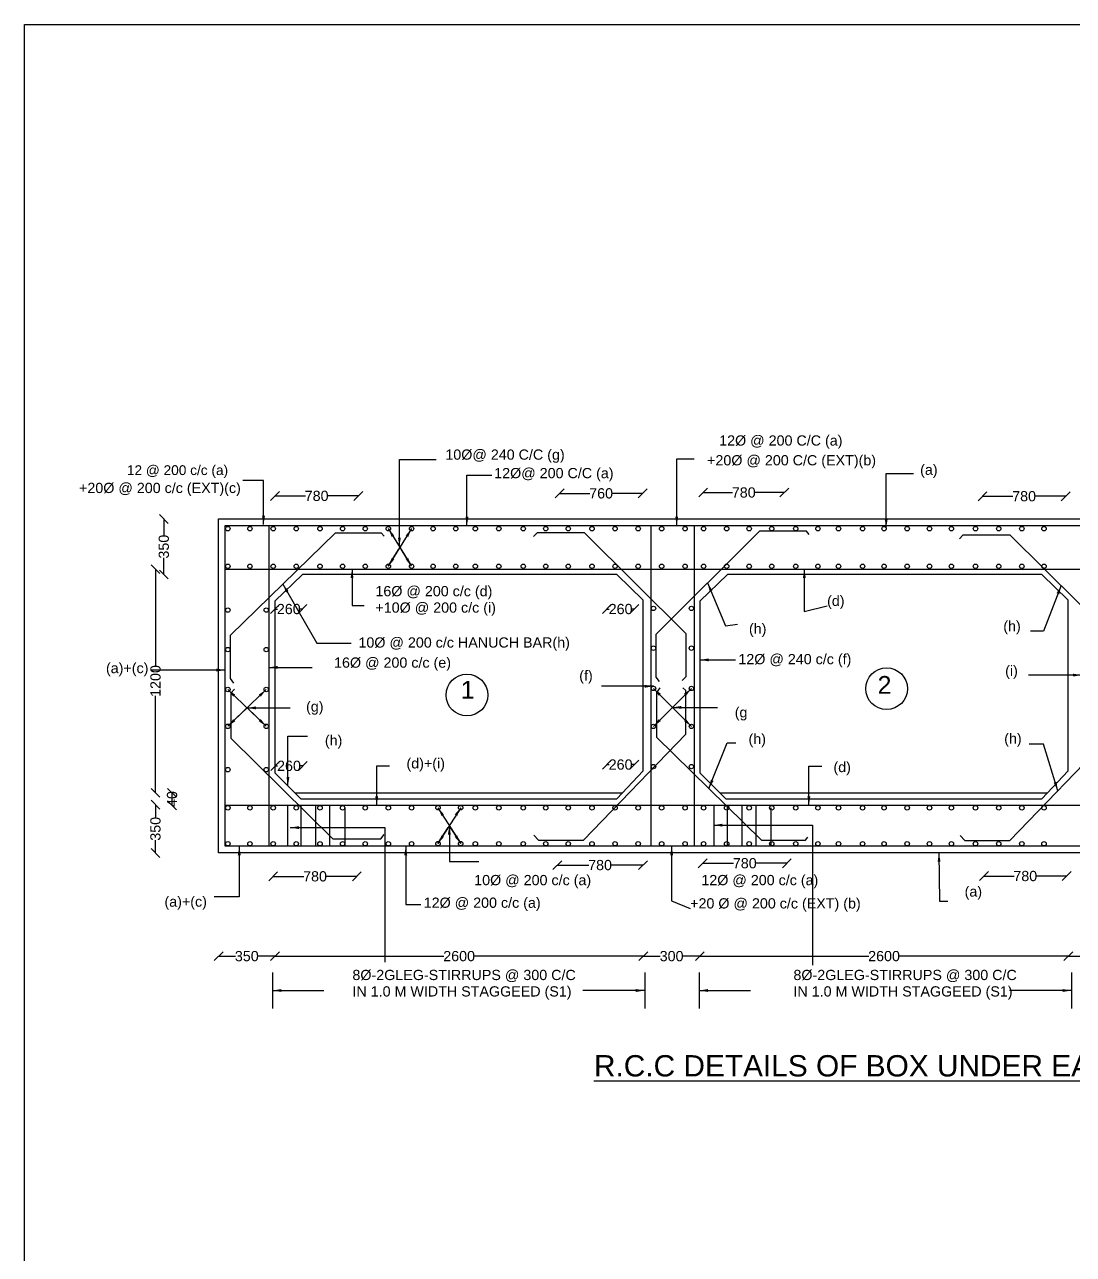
# Model space of a CAD drawing. Header units: millimetres. Extents: x 5124 to 2299956, y 2311 to 45634638.
# Drawn here: x 2079388 to 2138340, y 45565470 to 45634638 of the extents above; entities that cross this region are included whole.
import ezdxf

# ---------------------------------------------------------------- set-up
doc = ezdxf.new("R2010")
doc.units = ezdxf.units.MM
doc.header["$MEASUREMENT"] = 0
doc.layers.add('DRAWING', color=2, linetype='Continuous')
doc.layers.add('TEXT', color=7, linetype='Continuous')
doc.styles.get("Standard").update_dxf_attribs({"font": 'arial.ttf', "height": 575})
doc.dimstyles.get("Standard").update_dxf_attribs({"dimtxt": 575, "dimasz": 500, "dimexe": 0.18, "dimexo": 0.0625, "dimgap": 0.09, "dimtad": 0, "dimtoh": 1, "dimdec": 0, "dimzin": 0, "dimdsep": 46, "dimtxsty": 'Standard', "dimblk": 'OBLIQUE', "dimcen": 0.09, "dimse1": 1, "dimse2": 1, "dimadec": 0, "dimazin": 0, "dimtfac": 1, "dimtdec": 0, "dimtofl": 0, "dimtmove": 0, "dimatfit": 3, "dimfxl": 1, "dimtolj": 1, "dimtzin": 0, "dimarcsym": 0})

# ---------------------------------------------------------------- blocks, each defined once
blk = doc.blocks.new('_Oblique')
at = {"color": 0, "linetype": 'ByBlock', "lineweight": -2}
blk.add_line((-0.5, -0.5), (0.5, 0.5), dxfattribs=at)
blk = doc.blocks.new('*D54')
at = {"layer": 'Defpoints', "color": 0, "transparency": 16777216}
for p in [(2098145, 45608130), (2098145, 45606050), (2093460, 45602219)]:
    blk.add_point(p, dxfattribs=at)
at = {"layer": 'TEXT', "color": 0, "lineweight": -2, "transparency": 16777216}
for p, q in [((2093460, 45608130), (2095170, 45608130)), ((2098145, 45608130), (2096434, 45608130))]:
    blk.add_line(p, q, dxfattribs=at)
at = {"layer": 'TEXT', "color": 0, "lineweight": -2, "transparency": 16777216, "xscale": 500, "yscale": 500, "zscale": 500, "rotation": 180}
blk.add_blockref('_Oblique', (2093460, 45608130), dxfattribs=at)
at = {"layer": 'TEXT', "color": 0, "lineweight": -2, "transparency": 16777216, "xscale": 500, "yscale": 500, "zscale": 500}
blk.add_blockref('_Oblique', (2098145, 45608130), dxfattribs=at)
at = {"layer": 'TEXT', "color": 0, "transparency": 16777216, "insert": (2095802, 45608130), "char_height": 575, "attachment_point": 5}
blk.add_mtext('\\A1;780', dxfattribs=at)
blk = doc.blocks.new('*D55')
at = {"layer": 'Defpoints', "color": 0, "transparency": 16777216}
for p in [(2109460, 45608215), (2114128, 45608271), (2114128, 45608215)]:
    blk.add_point(p, dxfattribs=at)
at = {"layer": 'TEXT', "color": 0, "lineweight": -2, "transparency": 16777216}
for p, q in [((2109460, 45608271), (2111162, 45608271)), ((2114128, 45608271), (2112426, 45608271))]:
    blk.add_line(p, q, dxfattribs=at)
at = {"layer": 'TEXT', "color": 0, "lineweight": -2, "transparency": 16777216, "xscale": 500, "yscale": 500, "zscale": 500, "rotation": 180}
blk.add_blockref('_Oblique', (2109460, 45608271), dxfattribs=at)
at = {"layer": 'TEXT', "color": 0, "lineweight": -2, "transparency": 16777216, "xscale": 500, "yscale": 500, "zscale": 500}
blk.add_blockref('_Oblique', (2114128, 45608271), dxfattribs=at)
at = {"layer": 'TEXT', "color": 0, "transparency": 16777216, "insert": (2111794, 45608271), "char_height": 575, "attachment_point": 5}
blk.add_mtext('\\A1;760', dxfattribs=at)
blk = doc.blocks.new('*D56')
at = {"layer": 'Defpoints', "color": 0, "transparency": 16777216}
for p in [(2117529, 45608320), (2122092, 45608320), (2122092, 45608320)]:
    blk.add_point(p, dxfattribs=at)
at = {"layer": 'TEXT', "color": 0, "lineweight": -2, "transparency": 16777216}
for p, q in [((2117529, 45608320), (2119179, 45608320)), ((2122092, 45608320), (2120442, 45608320))]:
    blk.add_line(p, q, dxfattribs=at)
at = {"layer": 'TEXT', "color": 0, "lineweight": -2, "transparency": 16777216, "xscale": 500, "yscale": 500, "zscale": 500, "rotation": 180}
blk.add_blockref('_Oblique', (2117529, 45608320), dxfattribs=at)
at = {"layer": 'TEXT', "color": 0, "lineweight": -2, "transparency": 16777216, "xscale": 500, "yscale": 500, "zscale": 500}
blk.add_blockref('_Oblique', (2122092, 45608320), dxfattribs=at)
at = {"layer": 'TEXT', "color": 0, "transparency": 16777216, "insert": (2119811, 45608320), "char_height": 575, "attachment_point": 5}
blk.add_mtext('\\A1;780', dxfattribs=at)
blk = doc.blocks.new('*D57')
at = {"layer": 'Defpoints', "color": 0, "transparency": 16777216}
for p in [(2133228, 45608320), (2137912, 45608320), (2137912, 45608109)]:
    blk.add_point(p, dxfattribs=at)
at = {"layer": 'TEXT', "color": 0, "lineweight": -2, "transparency": 16777216}
for p, q in [((2133228, 45608109), (2134938, 45608109)), ((2137912, 45608109), (2136202, 45608109))]:
    blk.add_line(p, q, dxfattribs=at)
at = {"layer": 'TEXT', "color": 0, "lineweight": -2, "transparency": 16777216, "xscale": 500, "yscale": 500, "zscale": 500, "rotation": 180}
blk.add_blockref('_Oblique', (2133228, 45608109), dxfattribs=at)
at = {"layer": 'TEXT', "color": 0, "lineweight": -2, "transparency": 16777216, "xscale": 500, "yscale": 500, "zscale": 500}
blk.add_blockref('_Oblique', (2137912, 45608109), dxfattribs=at)
at = {"layer": 'TEXT', "color": 0, "transparency": 16777216, "insert": (2135570, 45608109), "char_height": 575, "attachment_point": 5}
blk.add_mtext('\\A1;780', dxfattribs=at)
blk = doc.blocks.new('*D64')
at = {"layer": 'Defpoints', "color": 0, "transparency": 16777216}
for p in [(2090295, 45606836), (2087213, 45603713), (2095010, 45603713)]:
    blk.add_point(p, dxfattribs=at)
at = {"layer": 'TEXT', "color": 0, "lineweight": -2, "transparency": 16777216}
for p, q in [((2087213, 45606836), (2087213, 45605909)), ((2087213, 45603713), (2087213, 45604640))]:
    blk.add_line(p, q, dxfattribs=at)
at = {"layer": 'TEXT', "color": 0, "lineweight": -2, "transparency": 16777216, "xscale": 500, "yscale": 500, "zscale": 500}
for p, rotation in [((2087213, 45606836), 90), ((2087213, 45603713), 270)]:
    blk.add_blockref('_Oblique', p, dxfattribs=dict(at, rotation=rotation))
at = {"layer": 'TEXT', "color": 0, "transparency": 16777216, "insert": (2087213, 45605275), "char_height": 575, "attachment_point": 5, "rotation": 90}
blk.add_mtext('\\A1;350', dxfattribs=at)
blk = doc.blocks.new('*D65')
at = {"layer": 'Defpoints', "color": 0, "transparency": 16777216}
for p in [(2090667, 45604010), (2086747, 45591429), (2094586, 45591429)]:
    blk.add_point(p, dxfattribs=at)
at = {"layer": 'TEXT', "color": 0, "lineweight": -2, "transparency": 16777216}
for p, q in [((2086747, 45604010), (2086747, 45598550)), ((2086747, 45591429), (2086747, 45596889))]:
    blk.add_line(p, q, dxfattribs=at)
at = {"layer": 'TEXT', "color": 0, "lineweight": -2, "transparency": 16777216, "xscale": 500, "yscale": 500, "zscale": 500}
for p, rotation in [((2086747, 45604010), 90), ((2086747, 45591429), 270)]:
    blk.add_blockref('_Oblique', p, dxfattribs=dict(at, rotation=rotation))
at = {"layer": 'TEXT', "color": 0, "transparency": 16777216, "insert": (2086747, 45597720), "char_height": 575, "attachment_point": 5, "rotation": 90}
blk.add_mtext('\\A1;1200', dxfattribs=at)
blk = doc.blocks.new('*D66')
at = {"layer": 'Defpoints', "color": 0, "transparency": 16777216}
for p in [(2090689, 45590764), (2086744, 45588051), (2090644, 45588051)]:
    blk.add_point(p, dxfattribs=at)
at = {"layer": 'TEXT', "color": 0, "lineweight": -2, "transparency": 16777216}
for p, q in [((2086744, 45590764), (2086744, 45590042)), ((2086744, 45588051), (2086744, 45588773))]:
    blk.add_line(p, q, dxfattribs=at)
at = {"layer": 'TEXT', "color": 0, "lineweight": -2, "transparency": 16777216, "xscale": 500, "yscale": 500, "zscale": 500}
for p, rotation in [((2086744, 45590764), 90), ((2086744, 45588051), 270)]:
    blk.add_blockref('_Oblique', p, dxfattribs=dict(at, rotation=rotation))
at = {"layer": 'TEXT', "color": 0, "transparency": 16777216, "insert": (2086744, 45589407), "char_height": 575, "attachment_point": 5, "rotation": 90}
blk.add_mtext('\\A1;350', dxfattribs=at)
blk = doc.blocks.new('*D67')
at = {"layer": 'Defpoints', "color": 0, "transparency": 16777216}
for p in [(2093360, 45590709), (2098064, 45588051), (2098064, 45586731)]:
    blk.add_point(p, dxfattribs=at)
at = {"layer": 'TEXT', "color": 0, "lineweight": -2, "transparency": 16777216}
for p, q in [((2093360, 45586731), (2095080, 45586731)), ((2098064, 45586731), (2096344, 45586731))]:
    blk.add_line(p, q, dxfattribs=at)
at = {"layer": 'TEXT', "color": 0, "lineweight": -2, "transparency": 16777216, "xscale": 500, "yscale": 500, "zscale": 500, "rotation": 180}
blk.add_blockref('_Oblique', (2093360, 45586731), dxfattribs=at)
at = {"layer": 'TEXT', "color": 0, "lineweight": -2, "transparency": 16777216, "xscale": 500, "yscale": 500, "zscale": 500}
blk.add_blockref('_Oblique', (2098064, 45586731), dxfattribs=at)
at = {"layer": 'TEXT', "color": 0, "transparency": 16777216, "insert": (2095712, 45586731), "char_height": 575, "attachment_point": 5}
blk.add_mtext('\\A1;780', dxfattribs=at)
blk = doc.blocks.new('*D68')
at = {"layer": 'Defpoints', "color": 0, "transparency": 16777216}
for p in [(2114142, 45590730), (2109327, 45588764), (2114142, 45587365)]:
    blk.add_point(p, dxfattribs=at)
at = {"layer": 'TEXT', "color": 0, "lineweight": -2, "transparency": 16777216}
for p, q in [((2109327, 45587365), (2111103, 45587365)), ((2114142, 45587365), (2112367, 45587365))]:
    blk.add_line(p, q, dxfattribs=at)
at = {"layer": 'TEXT', "color": 0, "lineweight": -2, "transparency": 16777216, "xscale": 500, "yscale": 500, "zscale": 500, "rotation": 180}
blk.add_blockref('_Oblique', (2109327, 45587365), dxfattribs=at)
at = {"layer": 'TEXT', "color": 0, "lineweight": -2, "transparency": 16777216, "xscale": 500, "yscale": 500, "zscale": 500}
blk.add_blockref('_Oblique', (2114142, 45587365), dxfattribs=at)
at = {"layer": 'TEXT', "color": 0, "transparency": 16777216, "insert": (2111735, 45587365), "char_height": 575, "attachment_point": 5}
blk.add_mtext('\\A1;780', dxfattribs=at)
blk = doc.blocks.new('*D69')
at = {"layer": 'Defpoints', "color": 0, "transparency": 16777216}
for p in [(2117502, 45588423), (2122234, 45588440), (2122234, 45587468)]:
    blk.add_point(p, dxfattribs=at)
at = {"layer": 'TEXT', "color": 0, "lineweight": -2, "transparency": 16777216}
for p, q in [((2117502, 45587468), (2119236, 45587468)), ((2122234, 45587468), (2120500, 45587468))]:
    blk.add_line(p, q, dxfattribs=at)
at = {"layer": 'TEXT', "color": 0, "lineweight": -2, "transparency": 16777216, "xscale": 500, "yscale": 500, "zscale": 500, "rotation": 180}
blk.add_blockref('_Oblique', (2117502, 45587468), dxfattribs=at)
at = {"layer": 'TEXT', "color": 0, "lineweight": -2, "transparency": 16777216, "xscale": 500, "yscale": 500, "zscale": 500}
blk.add_blockref('_Oblique', (2122234, 45587468), dxfattribs=at)
at = {"layer": 'TEXT', "color": 0, "transparency": 16777216, "insert": (2119868, 45587468), "char_height": 575, "attachment_point": 5}
blk.add_mtext('\\A1;780', dxfattribs=at)
blk = doc.blocks.new('*D70')
at = {"layer": 'Defpoints', "color": 0, "transparency": 16777216}
for p in [(2133310, 45586836), (2137958, 45586836), (2137958, 45586748)]:
    blk.add_point(p, dxfattribs=at)
at = {"layer": 'TEXT', "color": 0, "lineweight": -2, "transparency": 16777216}
for p, q in [((2133310, 45586748), (2135002, 45586748)), ((2137958, 45586748), (2136266, 45586748))]:
    blk.add_line(p, q, dxfattribs=at)
at = {"layer": 'TEXT', "color": 0, "lineweight": -2, "transparency": 16777216, "xscale": 500, "yscale": 500, "zscale": 500, "rotation": 180}
blk.add_blockref('_Oblique', (2133310, 45586748), dxfattribs=at)
at = {"layer": 'TEXT', "color": 0, "lineweight": -2, "transparency": 16777216, "xscale": 500, "yscale": 500, "zscale": 500}
blk.add_blockref('_Oblique', (2137958, 45586748), dxfattribs=at)
at = {"layer": 'TEXT', "color": 0, "transparency": 16777216, "insert": (2135634, 45586748), "char_height": 575, "attachment_point": 5}
blk.add_mtext('\\A1;780', dxfattribs=at)
blk = doc.blocks.new('*D75')
at = {"layer": 'Defpoints', "color": 0, "transparency": 16777216}
for p in [(2093460, 45592548), (2090295, 45588051), (2093460, 45582244)]:
    blk.add_point(p, dxfattribs=at)
at = {"layer": 'TEXT', "color": 0, "lineweight": -2, "transparency": 16777216}
for p, q in [((2090295, 45582244), (2091243, 45582244)), ((2093460, 45582244), (2092511, 45582244))]:
    blk.add_line(p, q, dxfattribs=at)
at = {"layer": 'TEXT', "color": 0, "lineweight": -2, "transparency": 16777216, "xscale": 500, "yscale": 500, "zscale": 500, "rotation": 180}
blk.add_blockref('_Oblique', (2090295, 45582244), dxfattribs=at)
at = {"layer": 'TEXT', "color": 0, "lineweight": -2, "transparency": 16777216, "xscale": 500, "yscale": 500, "zscale": 500}
blk.add_blockref('_Oblique', (2093460, 45582244), dxfattribs=at)
at = {"layer": 'TEXT', "color": 0, "transparency": 16777216, "insert": (2091877, 45582244), "char_height": 575, "attachment_point": 5}
blk.add_mtext('\\A1;350', dxfattribs=at)
blk = doc.blocks.new('*D76')
at = {"layer": 'Defpoints', "color": 0, "transparency": 16777216}
for p in [(2093460, 45592548), (2114165, 45592662), (2114165, 45582244)]:
    blk.add_point(p, dxfattribs=at)
at = {"layer": 'TEXT', "color": 0, "lineweight": -2, "transparency": 16777216}
for p, q in [((2093460, 45582244), (2102950, 45582244)), ((2114165, 45582244), (2104675, 45582244))]:
    blk.add_line(p, q, dxfattribs=at)
at = {"layer": 'TEXT', "color": 0, "lineweight": -2, "transparency": 16777216, "xscale": 500, "yscale": 500, "zscale": 500, "rotation": 180}
blk.add_blockref('_Oblique', (2093460, 45582244), dxfattribs=at)
at = {"layer": 'TEXT', "color": 0, "lineweight": -2, "transparency": 16777216, "xscale": 500, "yscale": 500, "zscale": 500}
blk.add_blockref('_Oblique', (2114165, 45582244), dxfattribs=at)
at = {"layer": 'TEXT', "color": 0, "transparency": 16777216, "insert": (2103812, 45582244), "char_height": 575, "attachment_point": 5}
blk.add_mtext('\\A1;2600', dxfattribs=at)
blk = doc.blocks.new('*D77')
at = {"layer": 'Defpoints', "color": 0, "transparency": 16777216}
for p in [(2114165, 45592662), (2117345, 45592548), (2117345, 45582244)]:
    blk.add_point(p, dxfattribs=at)
at = {"layer": 'TEXT', "color": 0, "lineweight": -2, "transparency": 16777216}
for p, q in [((2114165, 45582244), (2115121, 45582244)), ((2117345, 45582244), (2116389, 45582244))]:
    blk.add_line(p, q, dxfattribs=at)
at = {"layer": 'TEXT', "color": 0, "lineweight": -2, "transparency": 16777216, "xscale": 500, "yscale": 500, "zscale": 500, "rotation": 180}
blk.add_blockref('_Oblique', (2114165, 45582244), dxfattribs=at)
at = {"layer": 'TEXT', "color": 0, "lineweight": -2, "transparency": 16777216, "xscale": 500, "yscale": 500, "zscale": 500}
blk.add_blockref('_Oblique', (2117345, 45582244), dxfattribs=at)
at = {"layer": 'TEXT', "color": 0, "transparency": 16777216, "insert": (2115755, 45582244), "char_height": 575, "attachment_point": 5}
blk.add_mtext('\\A1;300', dxfattribs=at)
blk = doc.blocks.new('*D78')
at = {"layer": 'Defpoints', "color": 0, "transparency": 16777216}
for p in [(2117345, 45592548), (2138050, 45592662), (2138050, 45582244)]:
    blk.add_point(p, dxfattribs=at)
at = {"layer": 'TEXT', "color": 0, "lineweight": -2, "transparency": 16777216}
for p, q in [((2117345, 45582244), (2126835, 45582244)), ((2138050, 45582244), (2128560, 45582244))]:
    blk.add_line(p, q, dxfattribs=at)
at = {"layer": 'TEXT', "color": 0, "lineweight": -2, "transparency": 16777216, "xscale": 500, "yscale": 500, "zscale": 500, "rotation": 180}
blk.add_blockref('_Oblique', (2117345, 45582244), dxfattribs=at)
at = {"layer": 'TEXT', "color": 0, "lineweight": -2, "transparency": 16777216, "xscale": 500, "yscale": 500, "zscale": 500}
blk.add_blockref('_Oblique', (2138050, 45582244), dxfattribs=at)
at = {"layer": 'TEXT', "color": 0, "transparency": 16777216, "insert": (2127697, 45582244), "char_height": 575, "attachment_point": 5}
blk.add_mtext('\\A1;2600', dxfattribs=at)
blk = doc.blocks.new('*D79')
at = {"layer": 'Defpoints', "color": 0, "transparency": 16777216}
for p in [(2138050, 45592662), (2141233, 45592548), (2141233, 45582244)]:
    blk.add_point(p, dxfattribs=at)
at = {"layer": 'TEXT', "color": 0, "lineweight": -2, "transparency": 16777216}
for p, q in [((2138050, 45582244), (2139007, 45582244)), ((2141233, 45582244), (2140276, 45582244))]:
    blk.add_line(p, q, dxfattribs=at)
at = {"layer": 'TEXT', "color": 0, "lineweight": -2, "transparency": 16777216, "xscale": 500, "yscale": 500, "zscale": 500, "rotation": 180}
blk.add_blockref('_Oblique', (2138050, 45582244), dxfattribs=at)
at = {"layer": 'TEXT', "color": 0, "lineweight": -2, "transparency": 16777216, "xscale": 500, "yscale": 500, "zscale": 500}
blk.add_blockref('_Oblique', (2141233, 45582244), dxfattribs=at)
at = {"layer": 'TEXT', "color": 0, "transparency": 16777216, "insert": (2139642, 45582244), "char_height": 575, "attachment_point": 5}
blk.add_mtext('\\A1;300', dxfattribs=at)
blk = doc.blocks.new('*D112')
at = {"layer": 'Defpoints', "color": 0, "transparency": 16777216}
for p in [(2095010, 45603713), (2093460, 45602219), (2095010, 45601765)]:
    blk.add_point(p, dxfattribs=at)
at = {"layer": 'TEXT', "color": 0, "lineweight": -2, "transparency": 16777216}
for p, q in [((2093460, 45601765), (2093596, 45601765)), ((2095010, 45601765), (2094874, 45601765))]:
    blk.add_line(p, q, dxfattribs=at)
at = {"layer": 'TEXT', "color": 0, "lineweight": -2, "transparency": 16777216, "xscale": 500, "yscale": 500, "zscale": 500, "rotation": 180}
blk.add_blockref('_Oblique', (2093460, 45601765), dxfattribs=at)
at = {"layer": 'TEXT', "color": 0, "lineweight": -2, "transparency": 16777216, "xscale": 500, "yscale": 500, "zscale": 500}
blk.add_blockref('_Oblique', (2095010, 45601765), dxfattribs=at)
at = {"layer": 'TEXT', "color": 0, "transparency": 16777216, "insert": (2094235, 45601765), "char_height": 575, "attachment_point": 5}
blk.add_mtext('\\A1;260', dxfattribs=at)
blk = doc.blocks.new('*D113')
at = {"layer": 'Defpoints', "color": 0, "transparency": 16777216}
for p in [(2113665, 45603713), (2112114, 45602219), (2113665, 45601765)]:
    blk.add_point(p, dxfattribs=at)
at = {"layer": 'TEXT', "color": 0, "lineweight": -2, "transparency": 16777216}
for p, q in [((2112114, 45601765), (2112250, 45601765)), ((2113665, 45601765), (2113529, 45601765))]:
    blk.add_line(p, q, dxfattribs=at)
at = {"layer": 'TEXT', "color": 0, "lineweight": -2, "transparency": 16777216, "xscale": 500, "yscale": 500, "zscale": 500, "rotation": 180}
blk.add_blockref('_Oblique', (2112114, 45601765), dxfattribs=at)
at = {"layer": 'TEXT', "color": 0, "lineweight": -2, "transparency": 16777216, "xscale": 500, "yscale": 500, "zscale": 500}
blk.add_blockref('_Oblique', (2113665, 45601765), dxfattribs=at)
at = {"layer": 'TEXT', "color": 0, "transparency": 16777216, "insert": (2112889, 45601765), "char_height": 575, "attachment_point": 5}
blk.add_mtext('\\A1;260', dxfattribs=at)
blk = doc.blocks.new('*D114')
at = {"layer": 'Defpoints', "color": 0, "transparency": 16777216}
for p in [(2113665, 45594965), (2112114, 45593471), (2113665, 45593017)]:
    blk.add_point(p, dxfattribs=at)
at = {"layer": 'TEXT', "color": 0, "lineweight": -2, "transparency": 16777216}
for p, q in [((2112114, 45593017), (2112250, 45593017)), ((2113665, 45593017), (2113529, 45593017))]:
    blk.add_line(p, q, dxfattribs=at)
at = {"layer": 'TEXT', "color": 0, "lineweight": -2, "transparency": 16777216, "xscale": 500, "yscale": 500, "zscale": 500, "rotation": 180}
blk.add_blockref('_Oblique', (2112114, 45593017), dxfattribs=at)
at = {"layer": 'TEXT', "color": 0, "lineweight": -2, "transparency": 16777216, "xscale": 500, "yscale": 500, "zscale": 500}
blk.add_blockref('_Oblique', (2113665, 45593017), dxfattribs=at)
at = {"layer": 'TEXT', "color": 0, "transparency": 16777216, "insert": (2112889, 45593017), "char_height": 575, "attachment_point": 5}
blk.add_mtext('\\A1;260', dxfattribs=at)
blk = doc.blocks.new('*D115')
at = {"layer": 'Defpoints', "color": 0, "transparency": 16777216}
for p in [(2095024, 45594894), (2093474, 45593400), (2095024, 45592945)]:
    blk.add_point(p, dxfattribs=at)
at = {"layer": 'TEXT', "color": 0, "lineweight": -2, "transparency": 16777216}
for p, q in [((2093474, 45592945), (2093610, 45592945)), ((2095024, 45592945), (2094888, 45592945))]:
    blk.add_line(p, q, dxfattribs=at)
at = {"layer": 'TEXT', "color": 0, "lineweight": -2, "transparency": 16777216, "xscale": 500, "yscale": 500, "zscale": 500, "rotation": 180}
blk.add_blockref('_Oblique', (2093474, 45592945), dxfattribs=at)
at = {"layer": 'TEXT', "color": 0, "lineweight": -2, "transparency": 16777216, "xscale": 500, "yscale": 500, "zscale": 500}
blk.add_blockref('_Oblique', (2095024, 45592945), dxfattribs=at)
at = {"layer": 'TEXT', "color": 0, "transparency": 16777216, "insert": (2094249, 45592945), "char_height": 575, "attachment_point": 5}
blk.add_mtext('\\A1;260', dxfattribs=at)
blk = doc.blocks.new('*D118')
at = {"layer": 'Defpoints', "color": 0, "transparency": 16777216}
for p in [(2087677, 45591429), (2094586, 45591429), (2090667, 45590730)]:
    blk.add_point(p, dxfattribs=at)
at = {"layer": 'TEXT', "color": 0, "lineweight": -2, "transparency": 16777216}
blk.add_line((2087677, 45590730), (2087677, 45591429), dxfattribs=at)
at = {"layer": 'TEXT', "color": 0, "lineweight": -2, "transparency": 16777216, "xscale": 500, "yscale": 500, "zscale": 500}
for p, rotation in [((2087677, 45591429), 90), ((2087677, 45590730), 270)]:
    blk.add_blockref('_Oblique', p, dxfattribs=dict(at, rotation=rotation))
at = {"layer": 'TEXT', "color": 0, "transparency": 16777216, "insert": (2087677, 45591080), "char_height": 575, "attachment_point": 5, "rotation": 90}
blk.add_mtext('\\A1;40', dxfattribs=at)

msp = doc.modelspace()

# ---------------------------------------------------------------- linework, layer by layer
at = {"layer": 'DRAWING', "color": 0}
for points in [[(2090294.9, 45606836), (2188974.4, 45606836), (2188974.4, 45588051.3), (2090294.9, 45588051.3)], [(2090666.8, 45606464.1), (2188602.5, 45606464.1), (2188602.5, 45588423.1), (2090666.8, 45588423.1)]]:
    msp.add_lwpolyline(points, close=True, dxfattribs=at)
for points in [[(2091142, 45597591.4), (2090955.5, 45597856.5), (2090955.5, 45600294.8), (2096853.7, 45606050.5), (2099435.3, 45606050.5), (2099600.3, 45605871.4)], [(2093115.6, 45606464.1), (2093115.6, 45588423.1)], [(2116356.9, 45597754.4), (2116572.4, 45597976), (2116572.4, 45600380.4), (2110856.3, 45606055.3), (2108194.9, 45606055.3), (2107999.9, 45605845.3)], [(2114585.5, 45606464.1), (2114585.5, 45588423.1)], [(2123495.1, 45605966.3), (2123343.3, 45606142), (2120690.2, 45606142), (2114873.8, 45600335.7), (2114873.8, 45597935.1), (2115058.2, 45597694)], [(2117020.9, 45606464.1), (2117020.9, 45588423.1)], [(2140293.2, 45597630.3), (2140508.7, 45597851.9), (2140508.7, 45600256.4), (2134792.6, 45605931.2), (2132131.2, 45605931.2), (2131936.2, 45605721.3)], [(2090666.8, 45604010), (2188602.5, 45604010)], [(2093459.7, 45602219.4), (2093459.7, 45592547.7), (2094918.1, 45591099.7), (2112672.7, 45591099.7), (2114164.7, 45592662.1), (2114164.7, 45602265.7), (2112675.6, 45603713.1), (2095010.1, 45603713.1), (2093459.7, 45602219.4)], [(2117344.8, 45602219.4), (2117344.8, 45592547.7), (2118803.3, 45591099.7), (2136557.9, 45591099.7), (2138049.9, 45592662.1), (2138049.9, 45602265.7), (2136560.8, 45603713.1), (2118895.3, 45603713.1), (2117344.8, 45602219.4)], [(2091182.1, 45597269.9), (2090978.4, 45597043.8), (2090978.4, 45594497.8), (2096719.5, 45588837.2), (2099416.2, 45588837.2), (2099595, 45589094.5)], [(2108008.3, 45589049.6), (2108272.7, 45588764.2), (2110801.6, 45588764.2), (2116555.2, 45594720.7), (2116555.2, 45597178.2), (2116382.2, 45597330.1)], [(2115093.2, 45597335.4), (2114897.7, 45597070.8), (2114897.7, 45594567.5), (2120808.4, 45588769.7), (2123283.8, 45588769.7), (2123409.9, 45588931.9)], [(2131967.9, 45589032.9), (2132232.2, 45588747.4), (2134761.1, 45588747.4), (2140514.7, 45594704), (2140514.7, 45597161.4), (2140341.7, 45597313.4)], [(2094586.4, 45591429), (2112985.2, 45591426.9)], [(2118471.6, 45591429), (2136870.4, 45591426.9)], [(2090666.8, 45590730.5), (2188602.5, 45590730.5)]]:
    msp.add_lwpolyline(points, dxfattribs=at)
for centre in [(2090811.7, 45606288.7), (2092051.1, 45606288.7), (2093360.4, 45606288.7), (2094657.5, 45606288.7), (2095992.8, 45606288.7), (2097259.6, 45606288.7), (2098534.8, 45606288.7), (2099832, 45606288.7), (2101141.3, 45606288.7), (2102346.1, 45606288.7), (2103621.7, 45606288.7), (2104723, 45606288.7), (2106042.3, 45606288.7), (2107416.1, 45606288.7), (2108680.8, 45606288.7), (2109945.6, 45606288.7), (2111281.2, 45606288.7), (2112578.6, 45606288.7), (2113876.1, 45606288.7), (2115195.4, 45606288.7), (2116514.7, 45606288.7), (2117552.6, 45606288.7), (2118850.1, 45606288.7), (2120114.8, 45606288.7), (2121382.9, 45606288.7), (2122734.9, 45606288.7), (2123977.9, 45606288.7), (2125137, 45606288.7), (2126489, 45606288.7), (2127699.3, 45606288.7), (2128996.8, 45606288.7), (2130250.6, 45606288.7), (2131484.5, 45606288.7), (2132836.5, 45606288.7), (2134144.9, 45606288.7), (2135442.3, 45606288.7), (2136687.5, 45606288.7), (2090811.7, 45604171.5), (2092051.1, 45604171.5), (2093360.4, 45604171.5), (2094657.5, 45604171.5), (2095992.8, 45604171.5), (2097259.6, 45604171.5), (2098534.8, 45604171.5), (2099832, 45604171.5), (2101141.3, 45604171.5), (2102346.1, 45604171.5), (2103621.7, 45604171.5), (2104723, 45604171.5), (2106042.3, 45604171.5), (2107416.1, 45604171.5), (2108680.8, 45604171.5), (2109945.6, 45604171.5), (2111281.2, 45604171.5), (2112578.6, 45604171.5), (2113876.1, 45604171.5), (2115195.4, 45604171.5), (2116514.7, 45604171.5), (2117552.6, 45604171.5), (2118850.1, 45604171.5), (2120114.8, 45604171.5), (2121382.9, 45604171.5), (2122734.9, 45604171.5), (2123977.9, 45604171.5), (2125137, 45604171.5), (2126489, 45604171.5), (2127699.3, 45604171.5), (2128996.8, 45604171.5), (2130250.6, 45604171.5), (2131484.5, 45604171.5), (2132836.5, 45604171.5), (2134144.9, 45604171.5), (2135442.3, 45604171.5), (2136687.5, 45604171.5), (2090811.7, 45601709), (2092968.1, 45601709), (2114736.2, 45601805.1), (2116866.3, 45601805.1), (2114736.2, 45599567.6), (2116866.3, 45599567.6), (2090811.7, 45599483.7), (2092968.1, 45599483.7), (2090811.7, 45597241.2), (2092968.1, 45597241.2), (2114736.2, 45597300.2), (2116866.3, 45597300.2), (2090811.7, 45595171.1), (2092968.1, 45595171.1), (2114736.2, 45595167.6), (2116866.3, 45595167.6), (2090811.7, 45592733.6), (2092968.1, 45592733.6), (2114736.2, 45592906.8), (2116866.3, 45592906.8), (2090811.7, 45590586), (2092051.1, 45590586), (2093360.4, 45590586), (2094657.5, 45590586), (2095992.8, 45590586), (2097259.6, 45590586), (2098534.8, 45590586), (2099832, 45590586), (2101141.3, 45590586), (2102624, 45590595.2), (2103899.6, 45590595.2), (2104723, 45590586), (2106042.3, 45590586), (2107416.1, 45590586), (2108680.8, 45590586), (2109945.6, 45590586), (2111281.2, 45590586), (2112578.6, 45590586), (2113876.1, 45590586), (2115195.4, 45590586), (2116514.7, 45590586), (2117552.6, 45590586), (2118850.1, 45590586), (2120114.8, 45590586), (2121382.9, 45590586), (2122734.9, 45590586), (2123977.9, 45590586), (2125137, 45590586), (2126489, 45590586), (2127699.3, 45590586), (2128996.8, 45590586), (2130250.6, 45590586), (2131484.5, 45590586), (2132836.5, 45590586), (2134144.9, 45590586), (2135442.3, 45590586), (2136687.5, 45590586), (2090811.7, 45588563.7), (2092051.1, 45588563.7), (2093360.4, 45588563.7), (2094657.5, 45588563.7), (2095992.8, 45588563.7), (2097259.6, 45588563.7), (2098534.8, 45588563.7), (2099832, 45588563.7), (2101141.3, 45588563.7), (2102624, 45588573), (2103899.6, 45588573), (2104723, 45588563.7), (2106042.3, 45588563.7), (2107416.1, 45588563.7), (2108680.8, 45588563.7), (2109945.6, 45588563.7), (2111281.2, 45588563.7), (2112578.6, 45588563.7), (2113876.1, 45588563.7), (2115195.4, 45588563.7), (2116514.7, 45588563.7), (2117552.6, 45588563.7), (2118850.1, 45588563.7), (2120114.8, 45588563.7), (2121382.9, 45588563.7), (2122734.9, 45588563.7), (2123977.9, 45588563.7), (2125137, 45588563.7), (2126489, 45588563.7), (2127699.3, 45588563.7), (2128996.8, 45588563.7), (2130250.6, 45588563.7), (2131484.5, 45588563.7), (2132836.5, 45588563.7), (2134144.9, 45588563.7), (2135442.3, 45588563.7), (2136687.5, 45588563.7)]:
    msp.add_circle(centre, 123.5, dxfattribs=at)
at = {"layer": 'TEXT', "color": 0}
msp.add_lwpolyline([(2299757.1, 45496302.2), (2079387.7, 45496302.2), (2079387.7, 45634638.2), (2299757.1, 45634638.2)], close=True, dxfattribs=at)
for points in [[(2094164.1, 45590730.5), (2094164.1, 45588423.1)], [(2094919.6, 45590730.5), (2094919.6, 45588423.1)], [(2095738.9, 45590730.5), (2095738.9, 45588423.1)], [(2096527, 45590730.5), (2096527, 45588423.1)], [(2118120.1, 45590730.5), (2118120.1, 45588423.1)], [(2118875.6, 45590730.5), (2118875.6, 45588423.1)], [(2119695, 45590730.5), (2119695, 45588423.1)], [(2120483, 45590730.5), (2120483, 45588423.1)], [(2097383.1, 45590586), (2097383.1, 45588423.1)], [(2121339.2, 45590586), (2121339.2, 45588423.1)], [(2093319.2, 45581323.1), (2093319.2, 45579303)], [(2114243.8, 45581323.1), (2114243.8, 45579303)], [(2117305.2, 45581323.1), (2117305.2, 45579303)], [(2138229.8, 45581323.1), (2138229.8, 45579303)]]:
    msp.add_lwpolyline(points, dxfattribs=at)
for centre in [(2127839.9, 45597287.9), (2104253.1, 45596932.3)]:
    msp.add_circle(centre, 1173.6, dxfattribs=at)

# ---------------------------------------------------------------- texts
for s, height, p in [('12Ø @ 200 C/C (a)', 575, (2118429.9, 45610960.2)), ('10Ø@ 240 C/C (g)', 575, (2103037.5, 45610166.6)), ('+20Ø @ 200 C/C (EXT)(b)', 575, (2117750.5, 45609847.6)), ('12 @ 200 c/c (a)', 550, (2085136.9, 45609304)), ('12Ø@ 200 C/C (a)', 575, (2105784.8, 45609125.4)), ('(a)', 575, (2129724.9, 45609316.8)), ('+20Ø @ 200 c/c (EXT)(c)', 575, (2082446.6, 45608291.5)), ('16Ø @ 200 c/c (d)', 575, (2099106.7, 45602486.6)), ('(d)', 575, (2124494.4, 45601943.9)), ('+10Ø @ 200 c/c (i)', 575, (2099106.7, 45601562.9)), ('(h)', 575, (2134399.3, 45600517.7)), ('(h) ', 575, (2120103.2, 45600373.1)), ('10Ø @ 200 c/c HANUCH BAR(h)', 575, (2098153, 45599598.9)), ('16Ø @ 200 c/c (e)', 575, (2096782.1, 45598467.7)), ('12Ø @ 240 c/c (f)', 575, (2119509.8, 45598664.4)), ('(a)+(c)', 575, (2083961.3, 45598160.7)), ('(f)', 575, (2110563.4, 45597735.6)), ('(i)', 575, (2134504, 45598007.2)), ('1', 1000, (2103904.1, 45596727.9)), ('2', 1000, (2127334.4, 45596999.5)), ('(g)', 575, (2095207.7, 45595997.4)), ('(g', 575, (2119304.2, 45595671)), ('(h)', 575, (2096265.9, 45594094.7)), ('(h)', 575, (2120078.1, 45594170.9)), ('(h)', 575, (2134450.5, 45594197.5)), ('(d)+(i)', 575, (2100851.4, 45592802.8)), ('(d)', 575, (2124852.3, 45592593.4)), ('10Ø @ 200 c/c (a)', 575, (2104659.8, 45586236.1)), ('12Ø @ 200 c/c (a)', 575, (2117427.1, 45586236.1)), ('(a)', 575, (2132225.3, 45585594)), ('(a)+(c)', 575, (2087249, 45585026)), ('12Ø @ 200 c/c (a)', 575, (2101821.1, 45584964.2)), ('+20 Ø @ 200 c/c (EXT) (b)', 575, (2116799, 45584926)), ('8Ø-2GLEG-STIRRUPS @ 300 C/C', 575, (2097815.1, 45580899.1)), ('8Ø-2GLEG-STIRRUPS @ 300 C/C', 575, (2122604.4, 45580899.1)), ('IN 1.0 M WIDTH STAGGEED (S1)', 575, (2097815.1, 45579975.4)), ('IN 1.0 M WIDTH STAGGEED (S1)', 575, (2122604.4, 45579975.4)), ('%%UR.C.C DETAILS OF BOX UNDER EARTH BANK (4 VENTS OF 2.60 X 1.20 M ) ', 1200, (2111391.1, 45575477.7))]:
    msp.add_text(s, height=height, dxfattribs=at).set_placement(p)

# ---------------------------------------------------------------- dimensions: what is measured, and where the dimension line sits
for base, p1, p2, text, picture, middle in [((2122091.7, 45608319.7), (2117529.3, 45608319.7), (2122091.7, 45608319.7), '780', '*D56', (2119810.5, 45608319.7)), ((2098144.5, 45608130.5), (2093459.7, 45602219.4), (2098144.5, 45606050.5), '780', '*D54', (2095802.1, 45608130.5)), ((2114128.5, 45608271.2), (2109460.3, 45608214.5), (2114128.5, 45608214.5), '760', '*D55', (2111794.4, 45608271.2)), ((2137911.7, 45608108.7), (2133228.4, 45608320), (2137911.7, 45608320), '780', '*D57', (2135570.1, 45608108.7)), ((2095010.1, 45601764.7), (2093459.7, 45602219.4), (2095010.1, 45603713.1), '260', '*D112', (2094234.9, 45601764.7)), ((2113664.7, 45601764.7), (2112114.2, 45602219.4), (2113664.7, 45603713.1), '260', '*D113', (2112889.4, 45601764.7)), ((2095024.4, 45592945.2), (2093473.9, 45593399.8), (2095024.4, 45594893.6), '260', '*D115', (2094249.1, 45592945.2)), ((2113664.7, 45593016.8), (2112114.2, 45593471.5), (2113664.7, 45594965.2), '260', '*D114', (2112889.4, 45593016.8)), ((2093459.7, 45582244), (2090294.9, 45588051.3), (2093459.7, 45592547.7), '350', '*D75', (2091877.3, 45582244)), ((2114164.7, 45582244), (2093459.7, 45592547.7), (2114164.7, 45592662.1), '2600', '*D76', (2103812.2, 45582244)), ((2117344.8, 45582244), (2114164.7, 45592662.1), (2117344.8, 45592547.7), '300', '*D77', (2115754.8, 45582244)), ((2138049.9, 45582244), (2117344.8, 45592547.7), (2138049.9, 45592662.1), '2600', '*D78', (2127697.4, 45582244)), ((2141233.2, 45582244), (2138049.9, 45592662.1), (2141233.2, 45592547.7), '300', '*D79', (2139641.5, 45582244)), ((2098064.1, 45586730.6), (2093360.4, 45590709.5), (2098064.1, 45588051.3), '780', '*D67', (2095712.2, 45586730.6)), ((2114142.1, 45587365.3), (2109327.2, 45588764.2), (2114142.1, 45590730.5), '780', '*D68', (2111734.7, 45587365.3)), ((2122234.5, 45587467.7), (2117502.3, 45588423.1), (2122234.5, 45588440.2), '780', '*D69', (2119868.4, 45587467.7)), ((2137958, 45586747.9), (2133310.2, 45586836.1), (2137958, 45586836.1), '780', '*D70', (2135634.1, 45586747.9))]:
    dim = msp.add_linear_dim(base=base, p1=p1, p2=p2, text=text, dimstyle='Standard', dxfattribs=at)
    dim.commit()
    dim.dimension.update_dxf_attribs({"geometry": picture, "text_midpoint": middle})
for base, p1, p2, text, picture, middle in [((2087213.2, 45603713.1), (2090294.9, 45606836), (2095010.1, 45603713.1), '350', '*D64', (2087213.2, 45605274.6)), ((2086746.7, 45591429), (2090666.8, 45604010), (2094586.4, 45591429), '1200', '*D65', (2086746.7, 45597719.5)), ((2086744.3, 45588051.3), (2090689.4, 45590763.6), (2090644.5, 45588051.3), '350', '*D66', (2086744.3, 45589407.5))]:
    dim = msp.add_linear_dim(base=base, p1=p1, p2=p2, angle=90, text=text, dimstyle='Standard', dxfattribs=at)
    dim.commit()
    dim.dimension.update_dxf_attribs({"geometry": picture, "text_midpoint": middle})
at = {"layer": 'TEXT'}
dim = msp.add_linear_dim(base=(2087677.2, 45591429), p1=(2090666.8, 45590730.5), p2=(2094586.4, 45591429), angle=90, text='40', dimstyle='Standard', dxfattribs=at)
dim.commit()
dim.dimension.update_dxf_attribs({"geometry": '*D118', "text_midpoint": (2087677.2, 45591079.7), "dimtype": 160})

# ---------------------------------------------------------------- leaders
at = {"layer": 'DRAWING', "color": 0}
for points in [[(2101141.3, 45606288.7), (2099832, 45604171.5)], [(2099832, 45606288.7), (2101076.3, 45604276.5)], [(2099832, 45604171.5), (2100427.6, 45605134.7)], [(2101141.3, 45604171.5), (2100546.8, 45605132.8)], [(2092968.1, 45597241.2), (2090811.7, 45595171.1)], [(2090811.7, 45597241.2), (2092968.1, 45595171.1)], [(2116866.3, 45597300.2), (2114736.2, 45595167.6)], [(2116866.3, 45595167.6), (2114736.2, 45597300.2)], [(2114736.2, 45597300.2), (2115802.5, 45596235.2)], [(2114736.2, 45595167.6), (2115801.2, 45596233.9)], [(2090811.7, 45595171.1), (2091889.9, 45596206.2)], [(2092968.1, 45595171.1), (2091889.9, 45596206.2)], [(2103899.6, 45590595.2), (2102624, 45588573)], [(2102624, 45590595.2), (2103899.6, 45588573)], [(2102624, 45588573), (2103200.1, 45589486.3)], [(2103899.6, 45588573), (2103338.5, 45589462.5)]]:
    msp.add_leader(points, dimstyle='Standard', override={"dimgap": 0.09, "dimtad": 0}, dxfattribs=at)
at = {"layer": 'TEXT', "color": 0}
for points, override in [([(2100454.1, 45605282.6), (2100454.1, 45610176.3), (2102525.7, 45610176.3)], {"dimasz": 500, "dimgap": 0.09, "dimtad": 0}), ([(2116042.4, 45606464.1), (2116042.4, 45610211.7), (2117019.4, 45610211.7)], {"dimgap": 0.09, "dimtad": 0}), ([(2127816.8, 45606326.6), (2127816.8, 45609387.7), (2129347.6, 45609387.7)], {"dimgap": 0.09, "dimtad": 0}), ([(2092817.9, 45606520.1), (2092817.9, 45609002.3), (2091648, 45609002.3)], {"dimgap": 0.09, "dimtad": 0}), ([(2104253, 45606464.1), (2104253, 45609289.2), (2105648.5, 45609289.2)], {"dimgap": 0.09, "dimtad": 0}), ([(2097792, 45604010), (2097792, 45601959.5), (2098473.6, 45601959.5)], {"dimgap": 0.09, "dimtad": 0}), ([(2123215.3, 45604010), (2123215.3, 45601638), (2124494.4, 45601943.9)], {"dimgap": 0.09, "dimtad": 0}), ([(2093904.6, 45603172.7), (2095815, 45599847.9), (2097746.5, 45599847.9)], {"dimgap": 0.09, "dimtad": 0}), ([(2117782, 45603238.9), (2118780.5, 45600824.6), (2119454.2, 45600908.8)], {"dimgap": 0.09, "dimtad": 0}), ([(2137650.6, 45603093.8), (2136667.6, 45600516.5), (2135937.8, 45600516.5)], {"dimgap": 0.09, "dimtad": 0}), ([(2090666.8, 45598335.4), (2086486.6, 45598335.4)], {"dimgap": 0.09, "dimtad": 0}), ([(2093115.6, 45598485.5), (2095542.3, 45598485.5)], {"dimgap": 0.09, "dimtad": 0}), ([(2117344.8, 45598907.2), (2119350.8, 45598907.2)], {"dimgap": 0.09, "dimtad": 0}), ([(2138810.1, 45598052.7), (2135809.7, 45598052.7)], {"dimgap": 0.09, "dimtad": 0}), ([(2114736.2, 45597423.7), (2111821.2, 45597423.7)], {"dimgap": 0.09, "dimtad": 0}), ([(2091889.9, 45596206.2), (2094315.4, 45596206.2)], {"dimgap": 0.09, "dimtad": 0}), ([(2115802.5, 45596235.2), (2118343.4, 45596235.2)], {"dimgap": 0.09, "dimtad": 0}), ([(2094188.9, 45591823.7), (2094188.9, 45594613.5), (2095292.3, 45594613.5)], {"dimgap": 0.09, "dimtad": 0}), ([(2117853.1, 45591668.6), (2118876, 45594239.6), (2119369.1, 45594239.6)], {"dimgap": 0.09, "dimtad": 0}), ([(2137461.2, 45591542.8), (2136658.7, 45594161.7), (2135849.8, 45594161.7)], {"dimgap": 0.09, "dimtad": 0}), ([(2099177.8, 45590730.5), (2099177.8, 45592955.6), (2099905, 45592955.6)], {"dimgap": 0.09, "dimtad": 0}), ([(2123471.8, 45590730.5), (2123471.8, 45592938.7), (2124201.8, 45592938.7)], {"dimgap": 0.09, "dimtad": 0}), ([(2094315.1, 45589475), (2099632.3, 45589475), (2099632.3, 45581904.6)], {"dimgap": 0.09, "dimtad": 0}), ([(2103261.8, 45589584.1), (2103261.8, 45587572.4), (2104928.1, 45587572.4)], {"dimgap": 0.09, "dimtad": 0}), ([(2118112, 45589610.7), (2123684, 45589610.7), (2123684, 45581739.3)], {"dimgap": 0.09, "dimtad": 0}), ([(2091453.4, 45588423.1), (2091453.4, 45585573.2), (2090040, 45585573.2)], {"dimgap": 0.09, "dimtad": 0}), ([(2100810, 45588423.1), (2100810, 45585158.5), (2101661.1, 45585158.5)], {"dimgap": 0.09, "dimtad": 0}), ([(2115757.8, 45588423.1), (2115757.8, 45585359), (2116799, 45584926)], {"dimgap": 0.09, "dimtad": 0}), ([(2130782.4, 45588051.3), (2130820.7, 45585345.7), (2131281.4, 45585345.7)], {"dimgap": 0.09, "dimtad": 0}), ([(2093319.2, 45580313), (2096209.6, 45580313)], {"dimgap": 0.09, "dimtad": 0}), ([(2114243.8, 45580313), (2110767.2, 45580313)], {"dimgap": 0.09, "dimtad": 0}), ([(2117305.2, 45580313), (2120195.6, 45580313)], {"dimgap": 0.09, "dimtad": 0}), ([(2138229.8, 45580313), (2134753.2, 45580313)], {"dimgap": 0.09, "dimtad": 0})]:
    msp.add_leader(points, dimstyle='Standard', override=override, dxfattribs=at)

doc.saveas('drawing.dxf')
